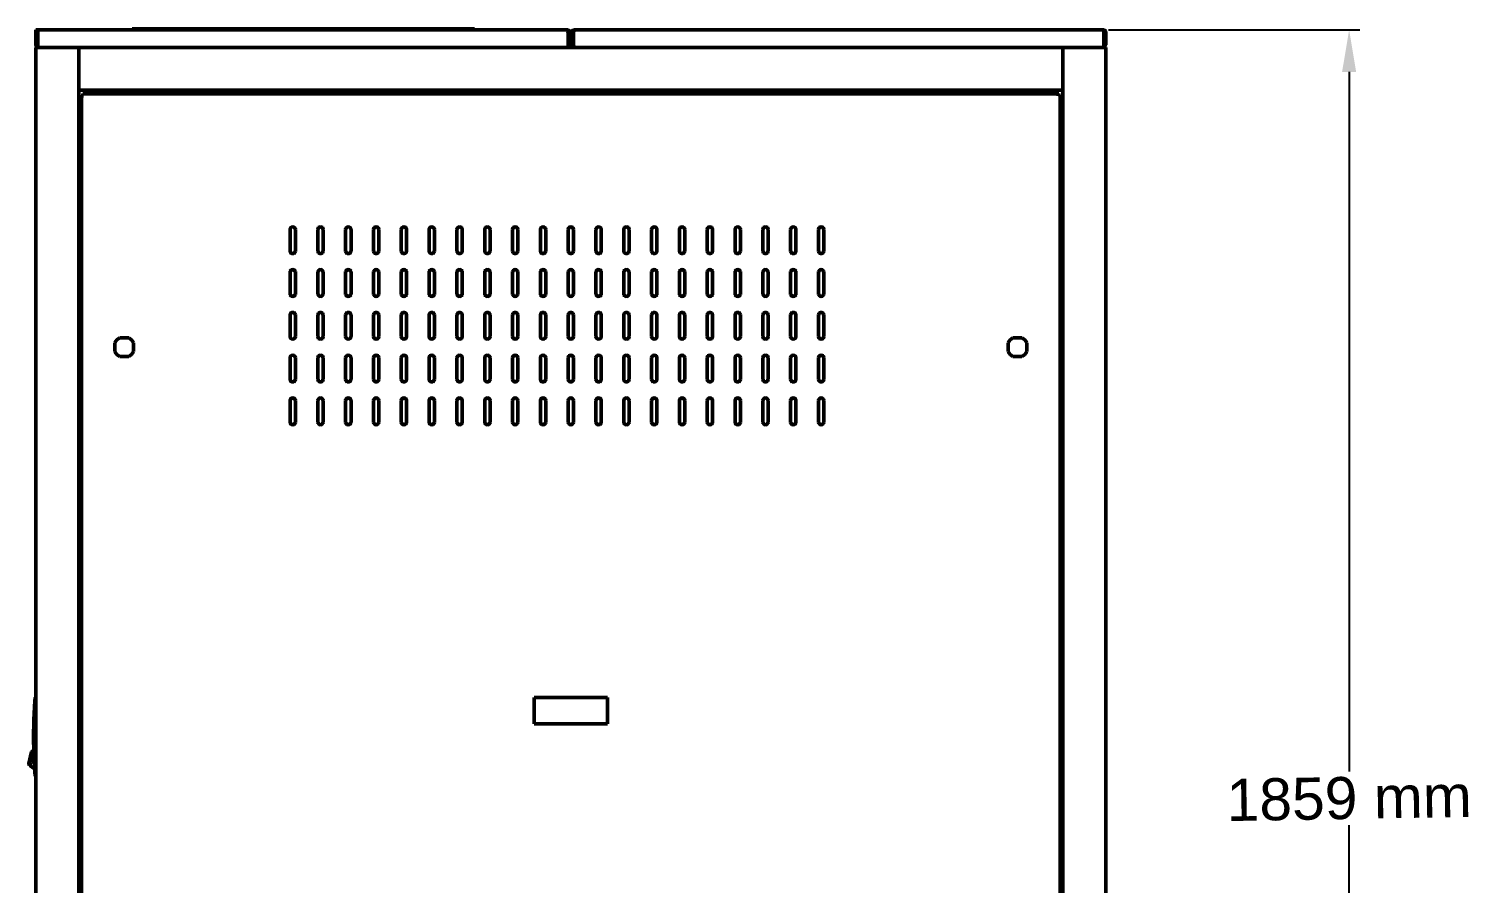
# Model space of a CAD drawing. Header units: millimetres. Extents: x -1 to 170, y -17 to 186.
# Drawn here: x -0.7 to 170.1, y 84.5 to 186 of the extents above; entities that cross this region are included whole.
import ezdxf

# ---------------------------------------------------------------- set-up
doc = ezdxf.new("R2010")
doc.units = ezdxf.units.MM
doc.layers.add('Visible (ANSI)', color=7, linetype='Continuous', lineweight=50)
doc.styles.get("Standard").update_dxf_attribs({"font": 'arial.ttf'})
doc.dimstyles.new('ISO-25', dxfattribs={"dimtxt": 2.5, "dimasz": 2.5, "dimexe": 1.25, "dimexo": 0.625, "dimtad": 1, "dimtxsty": 'Standard', "dimcen": -2.5, "dimadec": 0, "dimazin": 0, "dimtfac": 1, "dimtmove": 0, "dimatfit": 3, "dimfxl": 1, "dimarcsym": 0})

# ---------------------------------------------------------------- blocks, each defined once
blk = doc.blocks.new('*D23')
at = {"color": 0, "lineweight": -2}
for p, q in [((127.43, 185.88), (157.26, 185.88)), ((156.01, 180.88), (156.01, 97.8)), ((156.01, 5), (156.01, 91.44)), ((127.63, 0), (157.26, 0))]:
    blk.add_line(p, q, dxfattribs=at)
at = {"color": 0}
for points in [[(156.84, 180.88), (155.17, 180.88), (156.01, 185.88)], [(155.17, 5), (156.84, 5), (156.01, 0)]]:
    blk.add_solid(points, dxfattribs=at)
at = {"layer": 'Defpoints', "color": 0}
for p in [(126.8, 185.88), (156.01, 185.88), (127.01, 0)]:
    blk.add_point(p, dxfattribs=at)
at = {"color": 0, "insert": (156.01, 94.62), "char_height": 5, "attachment_point": 5, "rotation": 1}
blk.add_mtext('1859 mm', dxfattribs=at)

msp = doc.modelspace()

# ---------------------------------------------------------------- linework, layer by layer
at = {"layer": 'Visible (ANSI)'}
for p, q in [((0.121, 185.883), (0.121, 184.092)), ((0.121, 185.883), (63.181, 185.883)), ((0.273, 185.578), (0.121, 185.578)), ((0.273, 185.578), (0.273, 184.092)), ((0.324, 184.092), (0.324, 185.578)), ((11.549, 186.004), (12.184, 186.004)), ((11.549, 186.004), (11.549, 185.883)), ((51.549, 186.004), (12.184, 186.004)), ((51.549, 186.004), (52.184, 186.004)), ((52.184, 185.883), (52.184, 186.004)), ((63.283, 185.578), (63.283, 184.092)), ((63.334, 185.578), (63.334, 184.092)), ((63.334, 185.578), (63.486, 185.578)), ((63.486, 184.092), (63.486, 185.578)), ((63.74, 185.578), (63.74, 184.092)), ((63.892, 185.578), (63.74, 185.578)), ((63.892, 185.578), (63.892, 184.092)), ((63.943, 184.092), (63.943, 185.578)), ((64.045, 185.883), (126.8, 185.883)), ((126.902, 185.578), (126.902, 184.092)), ((126.953, 185.578), (126.953, 184.092)), ((126.953, 185.578), (127.105, 185.578)), ((127.105, 184.092), (127.105, 185.578)), ((0.121, 184.092), (0.273, 184.092)), ((0.121, 183.788), (0.121, 0)), ((0.319, 183.788), (0.121, 183.788)), ((0.319, 183.788), (5.002, 183.788)), ((0.324, 184.092), (0.324, 183.961)), ((0.425, 183.796), (0.425, 183.788)), ((5.2, 183.788), (5.002, 183.788)), ((5.2, 183.788), (122.026, 183.788)), ((5.2, 183.788), (5.2, 183.59)), ((5.2, 178.906), (5.2, 183.59)), ((63.181, 183.796), (63.181, 183.788)), ((63.283, 183.961), (63.283, 184.092)), ((63.334, 184.092), (63.486, 184.092)), ((63.74, 184.092), (63.892, 184.092)), ((63.943, 184.092), (63.943, 183.961)), ((64.045, 183.796), (64.045, 183.788)), ((122.224, 183.788), (122.026, 183.788)), ((122.026, 183.788), (122.026, 183.59)), ((122.026, 178.906), (122.026, 183.59)), ((122.224, 183.788), (126.907, 183.788)), ((126.8, 183.796), (126.8, 183.788)), ((126.902, 183.961), (126.902, 184.092)), ((127.105, 183.788), (126.907, 183.788)), ((126.953, 184.092), (127.105, 184.092)), ((127.105, 0), (127.105, 183.788)), ((5.2, 178.906), (5.2, 178.708)), ((5.2, 16.508), (5.2, 178.708)), ((5.2, 178.708), (122.026, 178.708)), ((5.517, 16.665), (5.517, 178.13)), ((5.638, 178.13), (5.517, 178.13)), ((5.674, 178.286), (121.552, 178.286)), ((5.674, 178.166), (5.674, 178.286)), ((85.719, 178.708), (85.719, 178.586)), ((86.354, 178.586), (85.719, 178.586)), ((87.38, 178.586), (86.354, 178.586)), ((87.502, 178.464), (87.502, 178.286)), ((87.624, 178.286), (87.624, 178.464)), ((94.999, 178.286), (94.999, 178.464)), ((95.121, 178.286), (95.121, 178.464)), ((95.243, 178.586), (96.269, 178.586)), ((96.904, 178.586), (96.269, 178.586)), ((96.904, 178.586), (96.904, 178.708)), ((121.552, 178.166), (121.552, 178.286)), ((121.588, 178.13), (121.708, 178.13)), ((121.708, 178.13), (121.708, 16.665)), ((122.026, 178.906), (122.026, 178.708)), ((122.026, 178.708), (122.026, 16.508)), ((30.279, 159.62), (30.279, 162.159)), ((30.914, 162.159), (30.914, 159.62)), ((33.581, 159.62), (33.581, 162.159)), ((34.216, 162.159), (34.216, 159.62)), ((36.883, 159.62), (36.883, 162.159)), ((37.518, 162.159), (37.518, 159.62)), ((40.184, 159.62), (40.184, 162.159)), ((40.819, 162.159), (40.819, 159.62)), ((43.486, 159.62), (43.486, 162.159)), ((44.121, 162.159), (44.121, 159.62)), ((46.787, 159.62), (46.787, 162.159)), ((47.422, 162.159), (47.422, 159.62)), ((50.089, 159.62), (50.089, 162.159)), ((50.724, 162.159), (50.724, 159.62)), ((53.391, 159.62), (53.391, 162.159)), ((54.026, 162.159), (54.026, 159.62)), ((56.692, 159.62), (56.692, 162.159)), ((57.327, 162.159), (57.327, 159.62)), ((59.994, 159.62), (59.994, 162.159)), ((60.629, 162.159), (60.629, 159.62)), ((63.295, 159.62), (63.295, 162.159)), ((63.93, 162.159), (63.93, 159.62)), ((66.597, 159.62), (66.597, 162.159)), ((67.232, 162.159), (67.232, 159.62)), ((69.899, 159.62), (69.899, 162.159)), ((70.534, 162.159), (70.534, 159.62)), ((73.2, 159.62), (73.2, 162.159)), ((73.835, 162.159), (73.835, 159.62)), ((76.502, 159.62), (76.502, 162.159)), ((77.137, 162.159), (77.137, 159.62)), ((79.803, 159.62), (79.803, 162.159)), ((80.438, 162.159), (80.438, 159.62)), ((83.105, 159.62), (83.105, 162.159)), ((83.74, 162.159), (83.74, 159.62)), ((86.407, 159.62), (86.407, 162.159)), ((87.042, 162.159), (87.042, 159.62)), ((89.708, 159.62), (89.708, 162.159)), ((90.343, 162.159), (90.343, 159.62)), ((93.01, 159.62), (93.01, 162.159)), ((93.645, 162.159), (93.645, 159.62)), ((5.2, 157.756), (5.2, 158.391)), ((5.2, 158.391), (5.517, 158.391)), ((5.2, 157.756), (5.2, 153.946)), ((121.708, 158.391), (122.026, 158.391)), ((30.279, 154.54), (30.279, 157.08)), ((30.914, 157.08), (30.914, 154.54)), ((33.581, 154.54), (33.581, 157.08)), ((34.216, 157.08), (34.216, 154.54)), ((36.883, 154.54), (36.883, 157.08)), ((37.518, 157.08), (37.518, 154.54)), ((40.184, 154.54), (40.184, 157.08)), ((40.819, 157.08), (40.819, 154.54)), ((43.486, 154.54), (43.486, 157.08)), ((44.121, 157.08), (44.121, 154.54)), ((46.787, 154.54), (46.787, 157.08)), ((47.422, 157.08), (47.422, 154.54)), ((50.089, 154.54), (50.089, 157.08)), ((50.724, 157.08), (50.724, 154.54)), ((53.391, 154.54), (53.391, 157.08)), ((54.026, 157.08), (54.026, 154.54)), ((56.692, 154.54), (56.692, 157.08)), ((57.327, 157.08), (57.327, 154.54)), ((59.994, 154.54), (59.994, 157.08)), ((60.629, 157.08), (60.629, 154.54)), ((63.295, 154.54), (63.295, 157.08)), ((63.93, 157.08), (63.93, 154.54)), ((66.597, 154.54), (66.597, 157.08)), ((67.232, 157.08), (67.232, 154.54)), ((69.899, 154.54), (69.899, 157.08)), ((70.534, 157.08), (70.534, 154.54)), ((73.2, 154.54), (73.2, 157.08)), ((73.835, 157.08), (73.835, 154.54)), ((76.502, 154.54), (76.502, 157.08)), ((77.137, 157.08), (77.137, 154.54)), ((79.803, 154.54), (79.803, 157.08)), ((80.438, 157.08), (80.438, 154.54)), ((83.105, 154.54), (83.105, 157.08)), ((83.74, 157.08), (83.74, 154.54)), ((86.407, 154.54), (86.407, 157.08)), ((87.042, 157.08), (87.042, 154.54)), ((89.708, 154.54), (89.708, 157.08)), ((90.343, 157.08), (90.343, 154.54)), ((93.01, 154.54), (93.01, 157.08)), ((93.645, 157.08), (93.645, 154.54)), ((5.2, 153.311), (5.2, 153.946)), ((5.2, 153.311), (5.517, 153.311)), ((121.708, 153.311), (122.026, 153.311)), ((121.873, 153.16), (121.708, 153.16)), ((121.873, 153.16), (121.873, 153.311)), ((121.873, 153.16), (121.873, 153.008)), ((121.873, 153.008), (122.026, 153.008)), ((30.279, 149.461), (30.279, 152.001)), ((30.914, 152.001), (30.914, 149.461)), ((33.581, 149.461), (33.581, 152.001)), ((34.216, 152.001), (34.216, 149.461)), ((36.883, 149.461), (36.883, 152.001)), ((37.518, 152.001), (37.518, 149.461)), ((40.184, 149.461), (40.184, 152.001)), ((40.819, 152.001), (40.819, 149.461)), ((43.486, 149.461), (43.486, 152.001)), ((44.121, 152.001), (44.121, 149.461)), ((46.787, 149.461), (46.787, 152.001)), ((47.422, 152.001), (47.422, 149.461)), ((50.089, 149.461), (50.089, 152.001)), ((50.724, 152.001), (50.724, 149.461)), ((53.391, 149.461), (53.391, 152.001)), ((54.026, 152.001), (54.026, 149.461)), ((56.692, 149.461), (56.692, 152.001)), ((57.327, 152.001), (57.327, 149.461)), ((59.994, 149.461), (59.994, 152.001)), ((60.629, 152.001), (60.629, 149.461)), ((63.295, 149.461), (63.295, 152.001)), ((63.93, 152.001), (63.93, 149.461)), ((66.597, 149.461), (66.597, 152.001)), ((67.232, 152.001), (67.232, 149.461)), ((69.899, 149.461), (69.899, 152.001)), ((70.534, 152.001), (70.534, 149.461)), ((73.2, 149.461), (73.2, 152.001)), ((73.835, 152.001), (73.835, 149.461)), ((76.502, 149.461), (76.502, 152.001)), ((77.137, 152.001), (77.137, 149.461)), ((79.803, 149.461), (79.803, 152.001)), ((80.438, 152.001), (80.438, 149.461)), ((83.105, 149.461), (83.105, 152.001)), ((83.74, 152.001), (83.74, 149.461)), ((86.407, 149.461), (86.407, 152.001)), ((87.042, 152.001), (87.042, 149.461)), ((89.708, 149.461), (89.708, 152.001)), ((90.343, 152.001), (90.343, 149.461)), ((93.01, 149.461), (93.01, 152.001)), ((93.645, 152.001), (93.645, 149.461)), ((9.492, 147.662), (9.492, 148.72)), ((10.068, 149.296), (11.126, 149.296)), ((11.702, 148.72), (11.702, 147.662)), ((115.524, 147.662), (115.524, 148.72)), ((116.1, 149.296), (117.158, 149.296)), ((117.734, 148.72), (117.734, 147.662)), ((11.126, 147.086), (10.068, 147.086)), ((117.158, 147.086), (116.1, 147.086)), ((30.279, 144.381), (30.279, 146.921)), ((30.914, 146.921), (30.914, 144.381)), ((33.581, 144.381), (33.581, 146.921)), ((34.216, 146.921), (34.216, 144.381)), ((36.883, 144.381), (36.883, 146.921)), ((37.518, 146.921), (37.518, 144.381)), ((40.184, 144.381), (40.184, 146.921)), ((40.819, 146.921), (40.819, 144.381)), ((43.486, 144.381), (43.486, 146.921)), ((44.121, 146.921), (44.121, 144.381)), ((46.787, 144.381), (46.787, 146.921)), ((47.422, 146.921), (47.422, 144.381)), ((50.089, 144.381), (50.089, 146.921)), ((50.724, 146.921), (50.724, 144.381)), ((53.391, 144.381), (53.391, 146.921)), ((54.026, 146.921), (54.026, 144.381)), ((56.692, 144.381), (56.692, 146.921)), ((57.327, 146.921), (57.327, 144.381)), ((59.994, 144.381), (59.994, 146.921)), ((60.629, 146.921), (60.629, 144.381)), ((63.295, 144.381), (63.295, 146.921)), ((63.93, 146.921), (63.93, 144.381)), ((66.597, 144.381), (66.597, 146.921)), ((67.232, 146.921), (67.232, 144.381)), ((69.899, 144.381), (69.899, 146.921)), ((70.534, 146.921), (70.534, 144.381)), ((73.2, 144.381), (73.2, 146.921)), ((73.835, 146.921), (73.835, 144.381)), ((76.502, 144.381), (76.502, 146.921)), ((77.137, 146.921), (77.137, 144.381)), ((79.803, 144.381), (79.803, 146.921)), ((80.438, 146.921), (80.438, 144.381)), ((83.105, 144.381), (83.105, 146.921)), ((83.74, 146.921), (83.74, 144.381)), ((86.407, 144.381), (86.407, 146.921)), ((87.042, 146.921), (87.042, 144.381)), ((89.708, 144.381), (89.708, 146.921)), ((90.343, 146.921), (90.343, 144.381)), ((93.01, 144.381), (93.01, 146.921)), ((93.645, 146.921), (93.645, 144.381)), ((30.279, 139.302), (30.279, 141.842)), ((30.914, 141.842), (30.914, 139.302)), ((33.581, 139.302), (33.581, 141.842)), ((34.216, 141.842), (34.216, 139.302)), ((36.883, 139.302), (36.883, 141.842)), ((37.518, 141.842), (37.518, 139.302)), ((40.184, 139.302), (40.184, 141.842)), ((40.819, 141.842), (40.819, 139.302)), ((43.486, 139.302), (43.486, 141.842)), ((44.121, 141.842), (44.121, 139.302)), ((46.787, 139.302), (46.787, 141.842)), ((47.422, 141.842), (47.422, 139.302)), ((50.089, 139.302), (50.089, 141.842)), ((50.724, 141.842), (50.724, 139.302)), ((53.391, 139.302), (53.391, 141.842)), ((54.026, 141.842), (54.026, 139.302)), ((56.692, 139.302), (56.692, 141.842)), ((57.327, 141.842), (57.327, 139.302)), ((59.994, 139.302), (59.994, 141.842)), ((60.629, 141.842), (60.629, 139.302)), ((63.295, 139.302), (63.295, 141.842)), ((63.93, 141.842), (63.93, 139.302)), ((66.597, 139.302), (66.597, 141.842)), ((67.232, 141.842), (67.232, 139.302)), ((69.899, 139.302), (69.899, 141.842)), ((70.534, 141.842), (70.534, 139.302)), ((73.2, 139.302), (73.2, 141.842)), ((73.835, 141.842), (73.835, 139.302)), ((76.502, 139.302), (76.502, 141.842)), ((77.137, 141.842), (77.137, 139.302)), ((79.803, 139.302), (79.803, 141.842)), ((80.438, 141.842), (80.438, 139.302)), ((83.105, 139.302), (83.105, 141.842)), ((83.74, 141.842), (83.74, 139.302)), ((86.407, 139.302), (86.407, 141.842)), ((87.042, 141.842), (87.042, 139.302)), ((89.708, 139.302), (89.708, 141.842)), ((90.343, 141.842), (90.343, 139.302)), ((93.01, 139.302), (93.01, 141.842)), ((93.645, 141.842), (93.645, 139.302)), ((5.2, 108.179), (5.517, 108.179)), ((5.517, 107.687), (5.2, 107.687)), ((0.021, 106.58), (0.121, 106.58)), ((0.021, 106.338), (0.021, 105.86)), ((0.121, 106.338), (0.121, 106.58)), ((0.121, 106.557), (0.121, 106.557)), ((0.121, 105.86), (0.121, 106.338)), ((0.121, 106.18), (0.121, 106.18)), ((59.247, 106.564), (67.979, 106.564)), ((59.247, 103.468), (59.247, 106.564)), ((67.979, 106.564), (67.979, 103.468)), ((0.121, 98.001), (0.121, 105.86)), ((67.979, 103.468), (59.247, 103.468)), ((-0.731, 98.75), (-0.402, 100.147)), ((-0.468, 99.081), (-0.429, 99.246)), ((-0.429, 99.246), (-0.391, 99.407)), ((-0.391, 99.407), (-0.363, 99.527)), ((-0.391, 99.407), (-0.079, 98.824)), ((-0.363, 99.527), (-0.334, 99.648)), ((-0.334, 99.648), (-0.306, 99.768)), ((-0.306, 99.768), (-0.278, 99.888)), ((-0.208, 100.183), (-0.305, 100.206)), ((-0.278, 99.888), (-0.249, 100.009)), ((-0.249, 100.009), (-0.221, 100.129)), ((-0.221, 100.129), (-0.207, 100.189)), ((-0.207, 100.189), (-0.193, 100.249)), ((-0.193, 100.249), (-0.178, 100.309)), ((-0.178, 100.309), (-0.164, 100.37)), ((-0.164, 100.37), (-0.14, 100.374)), ((-0.14, 100.374), (-0.164, 100.37)), ((0.021, 100.48), (0.021, 100.48)), ((0.021, 100.406), (0.021, 100.406)), ((0.021, 100.4), (0.021, 100.4)), ((-0.574, 98.631), (-0.671, 98.654)), ((-0.579, 98.609), (-0.671, 98.631)), ((-0.6, 98.521), (-0.596, 98.536)), ((-0.039, 98.117), (-0.6, 98.521)), ((-0.599, 98.499), (-0.596, 98.514)), ((-0.038, 98.095), (-0.599, 98.499)), ((-0.596, 98.536), (-0.585, 98.583)), ((-0.596, 98.514), (-0.595, 98.518)), ((-0.585, 98.583), (-0.566, 98.666)), ((-0.566, 98.666), (-0.538, 98.781)), ((-0.538, 98.781), (-0.505, 98.922)), ((-0.505, 98.922), (-0.468, 99.081)), ((0.021, 98.637), (0.021, 98.637)), ((0.021, 98.001), (0.021, 97.522)), ((0.121, 97.522), (0.121, 98.001)), ((0.121, 97.631), (0.121, 97.631)), ((0.121, 97.281), (0.121, 97.522)), ((0.121, 97.281), (0.021, 97.281)), ((0.121, 97.258), (0.021, 97.258))]:
    msp.add_line(p, q, dxfattribs=at)
for centre, radius, start, end in [((0.425, 184.092), 0.152, 180, 228.18969), ((63.181, 184.092), 0.152, 311.81031, 0), ((64.045, 184.092), 0.152, 180, 228.18969), ((126.8, 184.092), 0.152, 311.81031, 0), ((87.38, 178.464), 0.244, 0, 90), ((87.38, 178.464), 0.122, 0, 90), ((95.243, 178.464), 0.244, 90, 180), ((95.243, 178.464), 0.122, 90, 180), ((30.597, 162.159), 0.317, 0, 180), ((33.899, 162.159), 0.317, 0, 180), ((37.2, 162.159), 0.317, 0, 180), ((40.502, 162.159), 0.317, 0, 180), ((43.803, 162.159), 0.317, 0, 180), ((47.105, 162.159), 0.317, 0, 180), ((50.407, 162.159), 0.317, 0, 180), ((53.708, 162.159), 0.317, 0, 180), ((57.01, 162.159), 0.317, 0, 180), ((60.311, 162.159), 0.317, 0, 180), ((63.613, 162.159), 0.317, 0, 180), ((66.915, 162.159), 0.317, 0, 180), ((70.216, 162.159), 0.317, 0, 180), ((73.518, 162.159), 0.317, 0, 180), ((76.819, 162.159), 0.317, 0, 180), ((80.121, 162.159), 0.317, 0, 180), ((83.423, 162.159), 0.317, 0, 180), ((86.724, 162.159), 0.317, 0, 180), ((90.026, 162.159), 0.317, 0, 180), ((93.327, 162.159), 0.317, 0, 180), ((30.597, 159.62), 0.317, 180, 0), ((33.899, 159.62), 0.317, 180, 0), ((37.2, 159.62), 0.317, 180, 0), ((40.502, 159.62), 0.317, 180, 0), ((43.803, 159.62), 0.317, 180, 0), ((47.105, 159.62), 0.317, 180, 0), ((50.407, 159.62), 0.317, 180, 0), ((53.708, 159.62), 0.317, 180, 0), ((57.01, 159.62), 0.317, 180, 0), ((60.311, 159.62), 0.317, 180, 0), ((63.613, 159.62), 0.317, 180, 0), ((66.915, 159.62), 0.317, 180, 0), ((70.216, 159.62), 0.317, 180, 0), ((73.518, 159.62), 0.317, 180, 0), ((76.819, 159.62), 0.317, 180, 0), ((80.121, 159.62), 0.317, 180, 0), ((83.423, 159.62), 0.317, 180, 0), ((86.724, 159.62), 0.317, 180, 0), ((90.026, 159.62), 0.317, 180, 0), ((93.327, 159.62), 0.317, 180, 0), ((30.597, 157.08), 0.317, 0, 180), ((33.899, 157.08), 0.317, 0, 180), ((37.2, 157.08), 0.317, 0, 180), ((40.502, 157.08), 0.317, 0, 180), ((43.803, 157.08), 0.317, 0, 180), ((47.105, 157.08), 0.317, 0, 180), ((50.407, 157.08), 0.317, 0, 180), ((53.708, 157.08), 0.317, 0, 180), ((57.01, 157.08), 0.317, 0, 180), ((60.311, 157.08), 0.317, 0, 180), ((63.613, 157.08), 0.317, 0, 180), ((66.915, 157.08), 0.317, 0, 180), ((70.216, 157.08), 0.317, 0, 180), ((73.518, 157.08), 0.317, 0, 180), ((76.819, 157.08), 0.317, 0, 180), ((80.121, 157.08), 0.317, 0, 180), ((83.423, 157.08), 0.317, 0, 180), ((86.724, 157.08), 0.317, 0, 180), ((90.026, 157.08), 0.317, 0, 180), ((93.327, 157.08), 0.317, 0, 180), ((30.597, 154.54), 0.317, 180, 0), ((33.899, 154.54), 0.317, 180, 0), ((37.2, 154.54), 0.317, 180, 0), ((40.502, 154.54), 0.317, 180, 0), ((43.803, 154.54), 0.317, 180, 0), ((47.105, 154.54), 0.317, 180, 0), ((50.407, 154.54), 0.317, 180, 0), ((53.708, 154.54), 0.317, 180, 0), ((57.01, 154.54), 0.317, 180, 0), ((60.311, 154.54), 0.317, 180, 0), ((63.613, 154.54), 0.317, 180, 0), ((66.915, 154.54), 0.317, 180, 0), ((70.216, 154.54), 0.317, 180, 0), ((73.518, 154.54), 0.317, 180, 0), ((76.819, 154.54), 0.317, 180, 0), ((80.121, 154.54), 0.317, 180, 0), ((83.423, 154.54), 0.317, 180, 0), ((86.724, 154.54), 0.317, 180, 0), ((90.026, 154.54), 0.317, 180, 0), ((93.327, 154.54), 0.317, 180, 0), ((30.597, 152.001), 0.317, 0, 180), ((33.899, 152.001), 0.317, 0, 180), ((37.2, 152.001), 0.317, 0, 180), ((40.502, 152.001), 0.317, 0, 180), ((43.803, 152.001), 0.317, 0, 180), ((47.105, 152.001), 0.317, 0, 180), ((50.407, 152.001), 0.317, 0, 180), ((53.708, 152.001), 0.317, 0, 180), ((57.01, 152.001), 0.317, 0, 180), ((60.311, 152.001), 0.317, 0, 180), ((63.613, 152.001), 0.317, 0, 180), ((66.915, 152.001), 0.317, 0, 180), ((70.216, 152.001), 0.317, 0, 180), ((73.518, 152.001), 0.317, 0, 180), ((76.819, 152.001), 0.317, 0, 180), ((80.121, 152.001), 0.317, 0, 180), ((83.423, 152.001), 0.317, 0, 180), ((86.724, 152.001), 0.317, 0, 180), ((90.026, 152.001), 0.317, 0, 180), ((93.327, 152.001), 0.317, 0, 180), ((10.597, 148.191), 1.225, 115.57355, 154.42645), ((10.597, 148.191), 1.225, 25.57355, 64.42645), ((30.597, 149.461), 0.317, 180, 0), ((33.899, 149.461), 0.317, 180, 0), ((37.2, 149.461), 0.317, 180, 0), ((40.502, 149.461), 0.317, 180, 0), ((43.803, 149.461), 0.317, 180, 0), ((47.105, 149.461), 0.317, 180, 0), ((50.407, 149.461), 0.317, 180, 0), ((53.708, 149.461), 0.317, 180, 0), ((57.01, 149.461), 0.317, 180, 0), ((60.311, 149.461), 0.317, 180, 0), ((63.613, 149.461), 0.317, 180, 0), ((66.915, 149.461), 0.317, 180, 0), ((70.216, 149.461), 0.317, 180, 0), ((73.518, 149.461), 0.317, 180, 0), ((76.819, 149.461), 0.317, 180, 0), ((80.121, 149.461), 0.317, 180, 0), ((83.423, 149.461), 0.317, 180, 0), ((86.724, 149.461), 0.317, 180, 0), ((90.026, 149.461), 0.317, 180, 0), ((93.327, 149.461), 0.317, 180, 0), ((116.629, 148.191), 1.225, 115.57355, 154.42645), ((116.629, 148.191), 1.225, 25.57355, 64.42645), ((10.597, 148.191), 1.225, 205.57355, 244.42645), ((10.597, 148.191), 1.225, 295.57355, 334.42645), ((30.597, 146.921), 0.317, 0, 180), ((33.899, 146.921), 0.317, 0, 180), ((37.2, 146.921), 0.317, 0, 180), ((40.502, 146.921), 0.317, 0, 180), ((43.803, 146.921), 0.317, 0, 180), ((47.105, 146.921), 0.317, 0, 180), ((50.407, 146.921), 0.317, 0, 180), ((53.708, 146.921), 0.317, 0, 180), ((57.01, 146.921), 0.317, 0, 180), ((60.311, 146.921), 0.317, 0, 180), ((63.613, 146.921), 0.317, 0, 180), ((66.915, 146.921), 0.317, 0, 180), ((70.216, 146.921), 0.317, 0, 180), ((73.518, 146.921), 0.317, 0, 180), ((76.819, 146.921), 0.317, 0, 180), ((80.121, 146.921), 0.317, 0, 180), ((83.423, 146.921), 0.317, 0, 180), ((86.724, 146.921), 0.317, 0, 180), ((90.026, 146.921), 0.317, 0, 180), ((93.327, 146.921), 0.317, 0, 180), ((116.629, 148.191), 1.225, 205.57355, 244.42645), ((116.629, 148.191), 1.225, 295.57355, 334.42645), ((30.597, 144.381), 0.317, 180, 0), ((33.899, 144.381), 0.317, 180, 0), ((37.2, 144.381), 0.317, 180, 0), ((40.502, 144.381), 0.317, 180, 0), ((43.803, 144.381), 0.317, 180, 0), ((47.105, 144.381), 0.317, 180, 0), ((50.407, 144.381), 0.317, 180, 0), ((53.708, 144.381), 0.317, 180, 0), ((57.01, 144.381), 0.317, 180, 0), ((60.311, 144.381), 0.317, 180, 0), ((63.613, 144.381), 0.317, 180, 0), ((66.915, 144.381), 0.317, 180, 0), ((70.216, 144.381), 0.317, 180, 0), ((73.518, 144.381), 0.317, 180, 0), ((76.819, 144.381), 0.317, 180, 0), ((80.121, 144.381), 0.317, 180, 0), ((83.423, 144.381), 0.317, 180, 0), ((86.724, 144.381), 0.317, 180, 0), ((90.026, 144.381), 0.317, 180, 0), ((93.327, 144.381), 0.317, 180, 0), ((30.597, 141.842), 0.317, 0, 180), ((33.899, 141.842), 0.317, 0, 180), ((37.2, 141.842), 0.317, 0, 180), ((40.502, 141.842), 0.317, 0, 180), ((43.803, 141.842), 0.317, 0, 180), ((47.105, 141.842), 0.317, 0, 180), ((50.407, 141.842), 0.317, 0, 180), ((53.708, 141.842), 0.317, 0, 180), ((57.01, 141.842), 0.317, 0, 180), ((60.311, 141.842), 0.317, 0, 180), ((63.613, 141.842), 0.317, 0, 180), ((66.915, 141.842), 0.317, 0, 180), ((70.216, 141.842), 0.317, 0, 180), ((73.518, 141.842), 0.317, 0, 180), ((76.819, 141.842), 0.317, 0, 180), ((80.121, 141.842), 0.317, 0, 180), ((83.423, 141.842), 0.317, 0, 180), ((86.724, 141.842), 0.317, 0, 180), ((90.026, 141.842), 0.317, 0, 180), ((93.327, 141.842), 0.317, 0, 180), ((30.597, 139.302), 0.317, 180, 0), ((33.899, 139.302), 0.317, 180, 0), ((37.2, 139.302), 0.317, 180, 0), ((40.502, 139.302), 0.317, 180, 0), ((43.803, 139.302), 0.317, 180, 0), ((47.105, 139.302), 0.317, 180, 0), ((50.407, 139.302), 0.317, 180, 0), ((53.708, 139.302), 0.317, 180, 0), ((57.01, 139.302), 0.317, 180, 0), ((60.311, 139.302), 0.317, 180, 0), ((63.613, 139.302), 0.317, 180, 0), ((66.915, 139.302), 0.317, 180, 0), ((70.216, 139.302), 0.317, 180, 0), ((73.518, 139.302), 0.317, 180, 0), ((76.819, 139.302), 0.317, 180, 0), ((80.121, 139.302), 0.317, 180, 0), ((83.423, 139.302), 0.317, 180, 0), ((86.724, 139.302), 0.317, 180, 0), ((90.026, 139.302), 0.317, 180, 0), ((93.327, 139.302), 0.317, 180, 0), ((4.57, 107.094), 1.25, 300.27136, 319.29663), ((4.57, 107.072), 1.25, 300.26499, 319.28819), ((-0.324, 100.128), 0.08, 76.74832, 166.74832), ((-0.653, 98.732), 0.08, 166.74832, 256.74832), ((-0.653, 98.709), 0.08, 172.22144, 256.74832)]:
    msp.add_arc(centre, radius, start, end, dxfattribs=at)
for points, knots in [([(0.425, 185.883), (0.322, 185.883), (0.219, 185.826), (0.165, 185.737), (0.136, 185.69), (0.121, 185.634), (0.121, 185.578)], [0, 0, 0, 0, 1.0222572, 1.0222572, 1.0222572, 1.5707963, 1.5707963, 1.5707963, 1.5707963]), ([(0.354, 185.712), (0.322, 185.694), (0.295, 185.666), (0.283, 185.631), (0.276, 185.614), (0.273, 185.596), (0.273, 185.578)], [0.4927622, 0.4927622, 0.4927622, 0.4927622, 1.2156755, 1.2156755, 1.2156755, 1.5707963, 1.5707963, 1.5707963, 1.5707963]), ([(0.324, 185.578), (0.346, 185.682), (0.368, 185.784), (0.39, 185.838), (0.402, 185.867), (0.414, 185.883), (0.425, 185.883)], [0, 0, 0, 0, 1.0222572, 1.0222572, 1.0222572, 1.5707963, 1.5707963, 1.5707963, 1.5707963]), ([(63.486, 185.578), (63.486, 185.682), (63.429, 185.784), (63.34, 185.838), (63.293, 185.867), (63.237, 185.883), (63.181, 185.883)], [0, 0, 0, 0, 1.0222572, 1.0222572, 1.0222572, 1.5707963, 1.5707963, 1.5707963, 1.5707963]), ([(63.181, 185.883), (63.203, 185.883), (63.225, 185.826), (63.247, 185.737), (63.259, 185.69), (63.271, 185.634), (63.283, 185.578)], [0, 0, 0, 0, 1.0222572, 1.0222572, 1.0222572, 1.5707963, 1.5707963, 1.5707963, 1.5707963]), ([(63.253, 185.712), (63.285, 185.694), (63.311, 185.666), (63.324, 185.631), (63.33, 185.614), (63.334, 185.596), (63.334, 185.578)], [0.4927622, 0.4927622, 0.4927622, 0.4927622, 1.2156755, 1.2156755, 1.2156755, 1.5707963, 1.5707963, 1.5707963, 1.5707963]), ([(64.045, 185.883), (63.941, 185.883), (63.839, 185.826), (63.785, 185.737), (63.756, 185.69), (63.74, 185.634), (63.74, 185.578)], [0, 0, 0, 0, 1.0222572, 1.0222572, 1.0222572, 1.5707963, 1.5707963, 1.5707963, 1.5707963]), ([(63.973, 185.712), (63.941, 185.694), (63.915, 185.666), (63.902, 185.631), (63.896, 185.614), (63.892, 185.596), (63.892, 185.578)], [0.4927622, 0.4927622, 0.4927622, 0.4927622, 1.2156755, 1.2156755, 1.2156755, 1.5707963, 1.5707963, 1.5707963, 1.5707963]), ([(63.943, 185.578), (63.965, 185.682), (63.987, 185.784), (64.009, 185.838), (64.021, 185.867), (64.033, 185.883), (64.045, 185.883)], [0, 0, 0, 0, 1.0222572, 1.0222572, 1.0222572, 1.5707963, 1.5707963, 1.5707963, 1.5707963]), ([(127.105, 185.578), (127.105, 185.682), (127.048, 185.784), (126.959, 185.838), (126.912, 185.867), (126.856, 185.883), (126.8, 185.883)], [0, 0, 0, 0, 1.0222572, 1.0222572, 1.0222572, 1.5707963, 1.5707963, 1.5707963, 1.5707963]), ([(126.8, 185.883), (126.822, 185.883), (126.845, 185.826), (126.867, 185.737), (126.878, 185.69), (126.89, 185.634), (126.902, 185.578)], [0, 0, 0, 0, 1.0222572, 1.0222572, 1.0222572, 1.5707963, 1.5707963, 1.5707963, 1.5707963]), ([(126.872, 185.712), (126.904, 185.694), (126.931, 185.666), (126.943, 185.631), (126.95, 185.614), (126.953, 185.596), (126.953, 185.578)], [0.4927622, 0.4927622, 0.4927622, 0.4927622, 1.2156755, 1.2156755, 1.2156755, 1.5707963, 1.5707963, 1.5707963, 1.5707963]), ([(0.121, 184.092), (0.121, 183.99), (0.176, 183.889), (0.263, 183.835), (0.311, 183.804), (0.368, 183.788), (0.425, 183.788)], [-3.1415927, -3.1415927, -3.1415927, -3.1415927, -2.1342758, -2.1342758, -2.1342758, -1.5707963, -1.5707963, -1.5707963, -1.5707963]), ([(0.461, 183.788), (0.41, 183.788), (0.36, 183.843), (0.333, 183.929), (0.329, 183.939), (0.326, 183.95), (0.324, 183.961)], [1.5707963, 1.5707963, 1.5707963, 1.5707963, 2.576627, 2.576627, 2.576627, 2.6960314, 2.6960314, 2.6960314, 2.6960314]), ([(63.283, 183.961), (63.261, 183.869), (63.214, 183.802), (63.163, 183.79), (63.157, 183.788), (63.151, 183.788), (63.145, 183.788)], [-2.6960314, -2.6960314, -2.6960314, -2.6960314, -1.6902007, -1.6902007, -1.6902007, -1.5707963, -1.5707963, -1.5707963, -1.5707963]), ([(63.181, 183.788), (63.283, 183.788), (63.384, 183.843), (63.439, 183.93), (63.469, 183.978), (63.486, 184.035), (63.486, 184.092)], [1.5707963, 1.5707963, 1.5707963, 1.5707963, 2.5781132, 2.5781132, 2.5781132, 3.1415927, 3.1415927, 3.1415927, 3.1415927]), ([(63.74, 184.092), (63.74, 183.99), (63.795, 183.889), (63.882, 183.835), (63.93, 183.804), (63.987, 183.788), (64.045, 183.788)], [-3.1415927, -3.1415927, -3.1415927, -3.1415927, -2.1342758, -2.1342758, -2.1342758, -1.5707963, -1.5707963, -1.5707963, -1.5707963]), ([(64.081, 183.788), (64.029, 183.788), (63.979, 183.843), (63.952, 183.929), (63.949, 183.939), (63.946, 183.95), (63.943, 183.961)], [1.5707963, 1.5707963, 1.5707963, 1.5707963, 2.576627, 2.576627, 2.576627, 2.6960314, 2.6960314, 2.6960314, 2.6960314]), ([(126.902, 183.961), (126.88, 183.869), (126.833, 183.802), (126.783, 183.79), (126.777, 183.788), (126.771, 183.788), (126.765, 183.788)], [-2.6960314, -2.6960314, -2.6960314, -2.6960314, -1.6902007, -1.6902007, -1.6902007, -1.5707963, -1.5707963, -1.5707963, -1.5707963]), ([(126.8, 183.788), (126.903, 183.788), (127.003, 183.843), (127.058, 183.93), (127.089, 183.978), (127.105, 184.035), (127.105, 184.092)], [1.5707963, 1.5707963, 1.5707963, 1.5707963, 2.5781132, 2.5781132, 2.5781132, 3.1415927, 3.1415927, 3.1415927, 3.1415927]), ([(5.517, 178.13), (5.517, 178.11), (5.569, 178.091), (5.646, 178.071), (5.68, 178.063), (5.72, 178.054), (5.759, 178.045)], [0, 0, 0, 0, 1.0837387, 1.0837387, 1.0837387, 1.5707963, 1.5707963, 1.5707963, 1.5707963]), ([(5.759, 178.045), (5.707, 178.068), (5.657, 178.091), (5.643, 178.115), (5.64, 178.12), (5.638, 178.125), (5.638, 178.13)], [0, 0, 0, 0, 1.2887897, 1.2887897, 1.2887897, 1.5707963, 1.5707963, 1.5707963, 1.5707963]), ([(5.759, 178.045), (5.739, 178.132), (5.72, 178.217), (5.7, 178.258), (5.692, 178.277), (5.683, 178.286), (5.674, 178.286)], [0, 0, 0, 0, 1.0837387, 1.0837387, 1.0837387, 1.5707963, 1.5707963, 1.5707963, 1.5707963]), ([(5.759, 178.045), (5.736, 178.097), (5.712, 178.147), (5.689, 178.161), (5.684, 178.164), (5.679, 178.166), (5.674, 178.166)], [0, 0, 0, 0, 1.2887897, 1.2887897, 1.2887897, 1.5707963, 1.5707963, 1.5707963, 1.5707963]), ([(121.552, 178.286), (121.532, 178.286), (121.513, 178.235), (121.493, 178.158), (121.485, 178.123), (121.476, 178.084), (121.467, 178.045)], [0, 0, 0, 0, 1.0837387, 1.0837387, 1.0837387, 1.5707963, 1.5707963, 1.5707963, 1.5707963]), ([(121.467, 178.045), (121.49, 178.097), (121.513, 178.147), (121.537, 178.161), (121.542, 178.164), (121.547, 178.166), (121.552, 178.166)], [0, 0, 0, 0, 1.2887897, 1.2887897, 1.2887897, 1.5707963, 1.5707963, 1.5707963, 1.5707963]), ([(121.467, 178.045), (121.554, 178.065), (121.64, 178.084), (121.68, 178.104), (121.699, 178.112), (121.708, 178.121), (121.708, 178.13)], [0, 0, 0, 0, 1.0837387, 1.0837387, 1.0837387, 1.5707963, 1.5707963, 1.5707963, 1.5707963]), ([(121.467, 178.045), (121.519, 178.068), (121.569, 178.091), (121.583, 178.115), (121.586, 178.12), (121.588, 178.125), (121.588, 178.13)], [0, 0, 0, 0, 1.2887897, 1.2887897, 1.2887897, 1.5707963, 1.5707963, 1.5707963, 1.5707963]), ([(0.002, 106.338), (0.005, 106.372), (0.007, 106.404), (0.012, 106.463), (0.014, 106.489), (0.017, 106.533), (0.018, 106.55), (0.02, 106.574), (0.021, 106.58), (0.021, 106.58)], [0, 0, 0, 0, 0.0010285435, 0.0010285435, 0.002057087, 0.002057087, 0.0030856305, 0.0030856305, 0.004114174, 0.004114174, 0.004114174, 0.004114174]), ([(-0.028, 97.947), (-0.05, 98.278), (-0.069, 98.61), (-0.102, 99.273), (-0.116, 99.605), (-0.138, 100.269), (-0.146, 100.602), (-0.157, 101.266), (-0.163, 101.93), (-0.157, 102.595), (-0.146, 103.259), (-0.138, 103.591), (-0.116, 104.255), (-0.102, 104.587), (-0.069, 105.25), (-0.05, 105.582), (-0.028, 105.914)], [0, 0, 0, 0, 0.009968477, 0.009968477, 0.019936954, 0.019936954, 0.02990543, 0.02990543, 0.039873907, 0.049842384, 0.049842384, 0.059810861, 0.059810861, 0.069779337, 0.069779337, 0.079747814, 0.079747814, 0.079747814, 0.079747814]), ([(0.021, 105.86), (0.021, 104.55), (0.021, 103.24), (0.021, 100.62), (0.021, 99.31), (0.021, 98.001)], [0, 0, 0, 0, 0.039312206, 0.039312206, 0.078624411, 0.078624411, 0.078624411, 0.078624411]), ([(-0.14, 100.374), (-0.145, 100.553), (-0.149, 100.732), (-0.155, 101.14), (-0.158, 101.37), (-0.159, 101.599)], [0.024534265, 0.024534265, 0.024534265, 0.024534265, 0.02990543, 0.02990543, 0.036785003, 0.036785003, 0.036785003, 0.036785003]), ([(0.021, 97.281), (0.021, 97.281), (0.02, 97.287), (0.018, 97.31), (0.017, 97.327), (0.014, 97.36), (0.013, 97.372), (0.012, 97.398), (0.01, 97.412), (0.007, 97.457), (0.005, 97.488), (0.002, 97.522)], [0, 0, 0, 0, 0.0010286498, 0.0010286498, 0.0020572996, 0.0020572996, 0.0025716244, 0.0025716244, 0.0030859493, 0.0030859493, 0.0041145991, 0.0041145991, 0.0041145991, 0.0041145991]), ([(0.021, 97.258), (0.021, 97.258), (0.02, 97.264), (0.018, 97.288), (0.017, 97.304), (0.015, 97.338), (0.014, 97.35), (0.012, 97.376), (0.011, 97.39), (0.007, 97.434), (0.005, 97.466), (0.002, 97.5)], [0, 0, 0, 0, 0.0010286498, 0.0010286498, 0.0020572996, 0.0020572996, 0.0025716244, 0.0025716244, 0.0030859493, 0.0030859493, 0.0041145991, 0.0041145991, 0.0041145991, 0.0041145991])]:
    msp.add_open_spline(points, degree=3, knots=knots, dxfattribs=at)
for points in [[(-0.028, 105.914), (-0.018, 106.056), (-0.008, 106.198), (0.002, 106.338)], [(-0.027, 97.924), (-0.032, 97.989), (-0.036, 98.053), (-0.04, 98.118)], [(0.002, 97.522), (-0.008, 97.662), (-0.018, 97.804), (-0.028, 97.947)], [(0.002, 97.5), (-0.008, 97.64), (-0.018, 97.782), (-0.027, 97.924)]]:
    msp.add_open_spline(points, degree=3, dxfattribs=at)

# ---------------------------------------------------------------- dimensions: what is measured, and where the dimension line sits
at = {"color": 7}
dim = msp.add_linear_dim(base=(156.005, 185.883), p1=(127.006, 0), p2=(126.8, 185.883), angle=90, text='1859 mm', dimstyle='ISO-25', override={"dimtxt": 5, "dimasz": 5}, dxfattribs=at)
dim.commit()
dim.dimension.update_dxf_attribs({"geometry": '*D23', "text_midpoint": (156.005, 94.622), "dimtype": 160, "text_rotation": 1})

doc.saveas('drawing.dxf')
